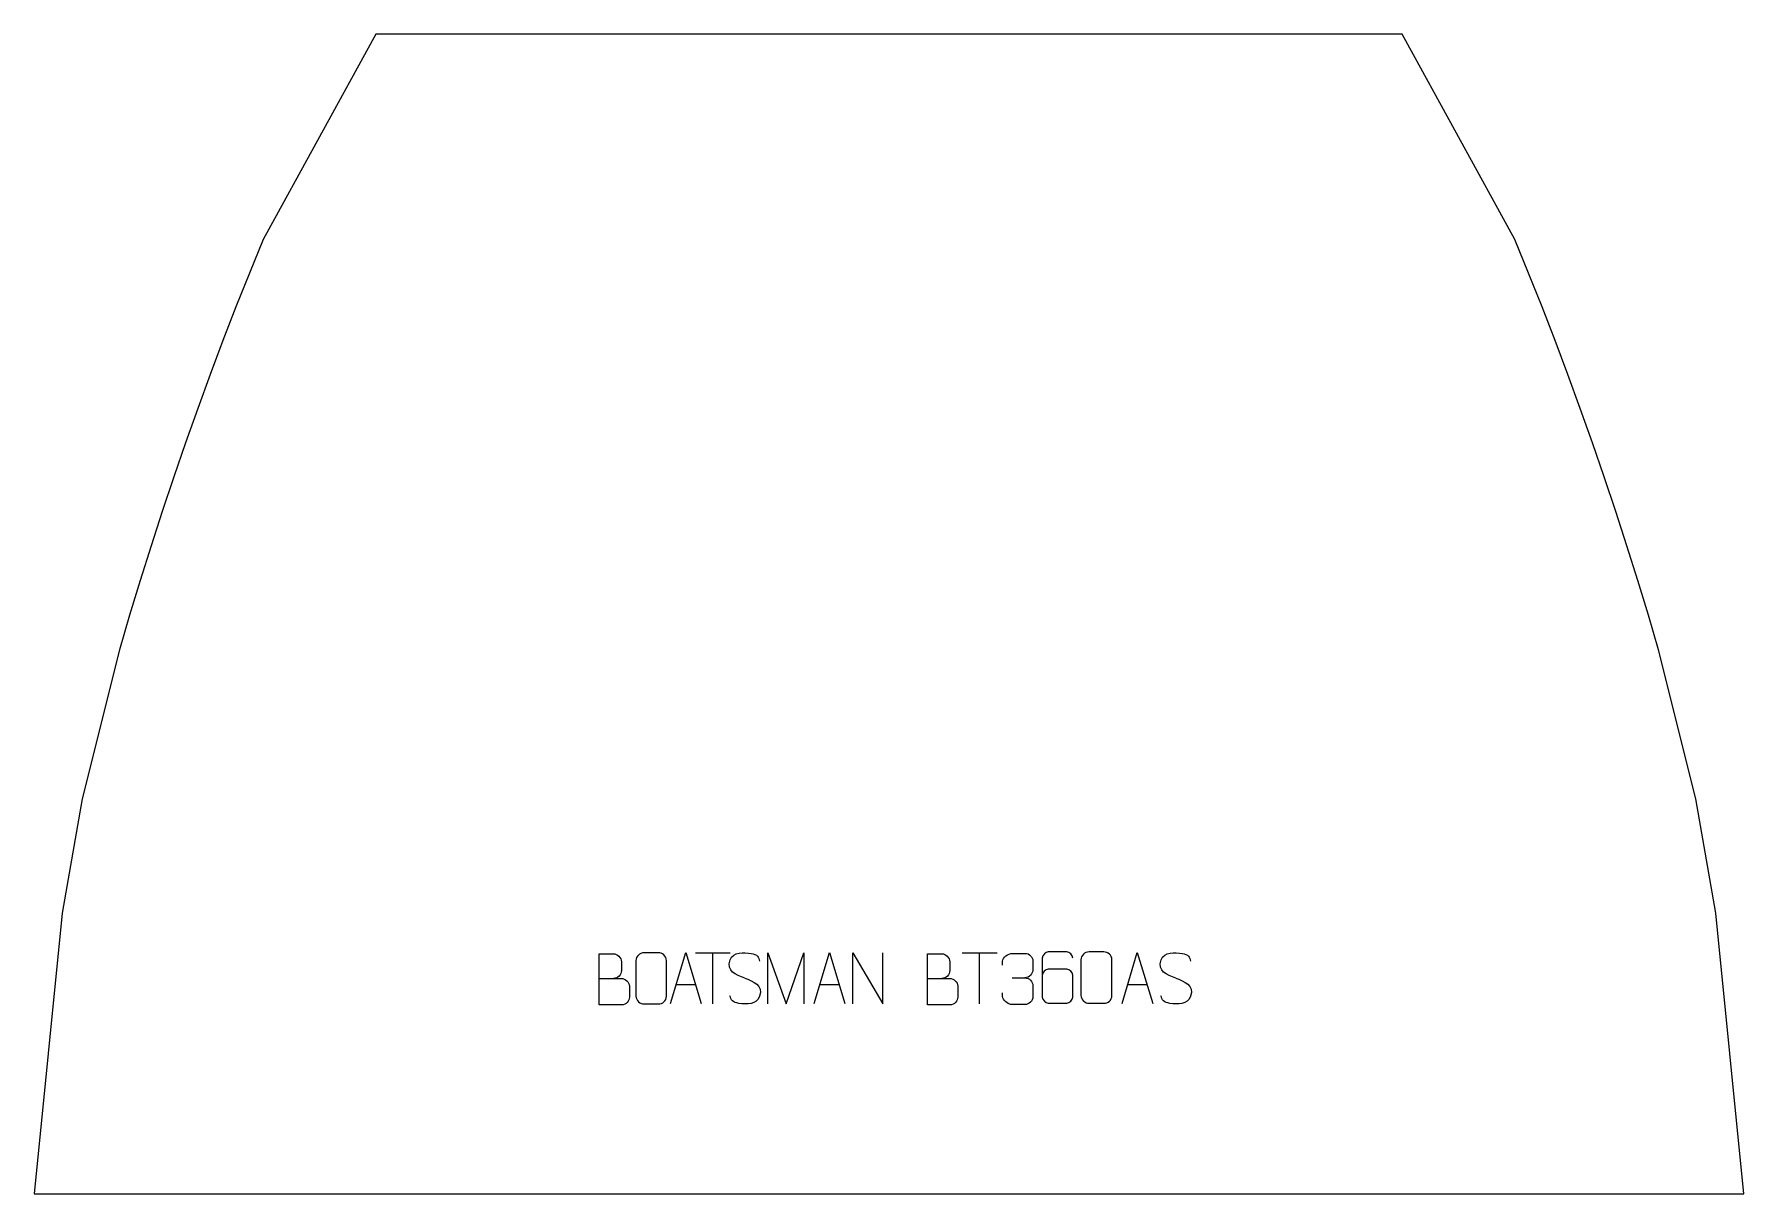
# Model space of a CAD drawing. Header units: millimetres. Extents: x -413 to 420, y 823 to 1388.
import ezdxf

# ---------------------------------------------------------------- set-up
doc = ezdxf.new("R2010")
doc.units = ezdxf.units.MM
doc.header["$MEASUREMENT"] = 0
doc.layers.add('layer 1', color=7, linetype='Continuous')

msp = doc.modelspace()

# ---------------------------------------------------------------- linework, layer by layer
at = {"layer": 'layer 1', "color": 242, "lineweight": 9}
msp.add_open_spline([(-246.8156, 1388.2905), (-246.8156, 1388.2905), (253.1837, 1388.2905), (253.1837, 1388.2905), (253.1837, 1388.2905), (253.1837, 1388.2905), (308.1833, 1288.2897), (308.1833, 1288.2897), (308.1833, 1288.2897), (308.1833, 1288.2897), (314.85, 1271.9298), (314.85, 1271.9298), (314.85, 1271.9298), (314.85, 1271.9298), (321.3651, 1255.5073), (321.3651, 1255.5073), (321.3651, 1255.5073), (321.3651, 1255.5073), (327.7309, 1239.0271), (327.7309, 1239.0271), (327.7309, 1239.0271), (327.7309, 1239.0271), (333.946, 1222.491), (333.946, 1222.491), (333.946, 1222.491), (333.946, 1222.491), (340.0094, 1205.8971), (340.0094, 1205.8971), (340.0094, 1205.8971), (340.0094, 1205.8971), (345.9217, 1189.2484), (345.9217, 1189.2484), (345.9217, 1189.2484), (345.9217, 1189.2484), (351.6814, 1172.5477), (351.6814, 1172.5477), (351.6814, 1172.5477), (351.6814, 1172.5477), (357.2894, 1155.794), (357.2894, 1155.794), (357.2894, 1155.794), (357.2894, 1155.794), (362.7433, 1138.9907), (362.7433, 1138.9907), (362.7433, 1138.9907), (362.7433, 1138.9907), (368.0441, 1122.1368), (368.0441, 1122.1368), (368.0441, 1122.1368), (368.0441, 1122.1368), (373.1904, 1105.2372), (373.1904, 1105.2372), (373.1904, 1105.2372), (373.1904, 1105.2372), (378.1841, 1088.2914), (378.1841, 1088.2914), (378.1841, 1088.2914), (378.1841, 1088.2914), (396.3051, 1015.8092), (396.3051, 1015.8092), (396.3051, 1015.8092), (396.3051, 1015.8092), (406.0069, 960.0672), (406.0069, 960.0672), (406.0069, 960.0672), (406.0069, 960.0672), (419.6846, 823.2914), (419.6846, 823.2914), (419.6846, 823.2914), (419.6846, 823.2914), (-413.3146, 823.2914), (-413.3146, 823.2914), (-413.3146, 823.2914), (-413.3146, 823.2914), (-399.6369, 960.0672), (-399.6369, 960.0672), (-399.6369, 960.0672), (-399.6369, 960.0672), (-389.9351, 1015.8092), (-389.9351, 1015.8092), (-389.9351, 1015.8092), (-389.9351, 1015.8092), (-371.8159, 1088.2914), (-371.8159, 1088.2914), (-371.8159, 1088.2914), (-371.8159, 1088.2914), (-366.8222, 1105.2372), (-366.8222, 1105.2372), (-366.8222, 1105.2372), (-366.8222, 1105.2372), (-361.676, 1122.1368), (-361.676, 1122.1368), (-361.676, 1122.1368), (-361.676, 1122.1368), (-356.3752, 1138.9907), (-356.3752, 1138.9907), (-356.3752, 1138.9907), (-356.3752, 1138.9907), (-350.9198, 1155.794), (-350.9198, 1155.794), (-350.9198, 1155.794), (-350.9198, 1155.794), (-345.3128, 1172.5477), (-345.3128, 1172.5477), (-345.3128, 1172.5477), (-345.3128, 1172.5477), (-339.5536, 1189.2484), (-339.5536, 1189.2484), (-339.5536, 1189.2484), (-339.5536, 1189.2484), (-333.6413, 1205.8971), (-333.6413, 1205.8971), (-333.6413, 1205.8971), (-333.6413, 1205.8971), (-327.576, 1222.491), (-327.576, 1222.491), (-327.576, 1222.491), (-327.576, 1222.491), (-321.3613, 1239.0271), (-321.3613, 1239.0271), (-321.3613, 1239.0271), (-321.3613, 1239.0271), (-314.9954, 1255.5073), (-314.9954, 1255.5073), (-314.9954, 1255.5073), (-314.9954, 1255.5073), (-308.48, 1271.9298), (-308.48, 1271.9298), (-308.48, 1271.9298), (-308.48, 1271.9298), (-301.8152, 1288.2897), (-301.8152, 1288.2897), (-301.8152, 1288.2897), (-301.8152, 1288.2897), (-246.8156, 1388.2905), (-246.8156, 1388.2905)], degree=3, knots=[0, 0, 0, 0, 0.02857143, 0.02857143, 0.02857143, 0.02857143, 0.05714286, 0.05714286, 0.05714286, 0.05714286, 0.08571429, 0.08571429, 0.08571429, 0.08571429, 0.11428571, 0.11428571, 0.11428571, 0.11428571, 0.14285714, 0.14285714, 0.14285714, 0.14285714, 0.17142857, 0.17142857, 0.17142857, 0.17142857, 0.2, 0.2, 0.2, 0.2, 0.22857143, 0.22857143, 0.22857143, 0.22857143, 0.25714286, 0.25714286, 0.25714286, 0.25714286, 0.28571429, 0.28571429, 0.28571429, 0.28571429, 0.31428571, 0.31428571, 0.31428571, 0.31428571, 0.34285714, 0.34285714, 0.34285714, 0.34285714, 0.37142857, 0.37142857, 0.37142857, 0.37142857, 0.4, 0.4, 0.4, 0.4, 0.42857143, 0.42857143, 0.42857143, 0.42857143, 0.45714286, 0.45714286, 0.45714286, 0.45714286, 0.48571429, 0.48571429, 0.48571429, 0.48571429, 0.51428571, 0.51428571, 0.51428571, 0.51428571, 0.54285714, 0.54285714, 0.54285714, 0.54285714, 0.57142857, 0.57142857, 0.57142857, 0.57142857, 0.6, 0.6, 0.6, 0.6, 0.62857143, 0.62857143, 0.62857143, 0.62857143, 0.65714286, 0.65714286, 0.65714286, 0.65714286, 0.68571429, 0.68571429, 0.68571429, 0.68571429, 0.71428571, 0.71428571, 0.71428571, 0.71428571, 0.74285714, 0.74285714, 0.74285714, 0.74285714, 0.77142857, 0.77142857, 0.77142857, 0.77142857, 0.8, 0.8, 0.8, 0.8, 0.82857143, 0.82857143, 0.82857143, 0.82857143, 0.85714286, 0.85714286, 0.85714286, 0.85714286, 0.88571429, 0.88571429, 0.88571429, 0.88571429, 0.91428571, 0.91428571, 0.91428571, 0.91428571, 0.94285714, 0.94285714, 0.94285714, 0.94285714, 1, 1, 1, 1], dxfattribs=at)
at = {"layer": 'layer 1', "color": 250, "lineweight": 9}
for points, knots in [([(-67.0695, 928.4335), (-71.3178, 929.9039), (-76.2259, 931.6997), (-74.2208, 937.22), (-74.2208, 937.22), (-72.7173, 941.3599), (-67.5037, 940.9714), (-63.9001, 940.3703), (-63.9001, 940.3703), (-61.0395, 939.8931), (-60.1748, 938.6799), (-59.8642, 936.5958)], [0, 0, 0, 0, 0.25, 0.25, 0.25, 0.25, 0.5, 0.5, 0.5, 0.5, 1, 1, 1, 1]), ([(142.9305, 928.4335), (138.6822, 929.9039), (133.7741, 931.6997), (135.7792, 937.22), (135.7792, 937.22), (137.2827, 941.3599), (142.4963, 940.9714), (146.0999, 940.3703), (146.0999, 940.3703), (148.9605, 939.8931), (149.8252, 938.6799), (150.1358, 936.5958)], [0, 0, 0, 0, 0.25, 0.25, 0.25, 0.25, 0.5, 0.5, 0.5, 0.5, 1, 1, 1, 1]), ([(-138.0997, 928.2556), (-134.4611, 928.256), (-130.874, 928.256), (-127.2346, 928.2556), (-127.2346, 928.2556), (-125.2592, 928.2383), (-123.3356, 926.5022), (-123.3356, 924.4526), (-123.3356, 924.4526), (-123.336, 923.324), (-123.336, 920.2746), (-123.3356, 919.1457), (-123.3356, 919.1457), (-123.318, 917.2878), (-124.8601, 915.2739), (-127.1816, 915.2908), (-127.1816, 915.2908), (-130.8214, 915.2912), (-134.4608, 915.2912), (-138.0997, 915.2908), (-138.0997, 915.2908), (-138.0997, 923.6091), (-138.0997, 931.9269), (-138.0997, 940.2444), (-138.0997, 940.2444), (-135.726, 940.2444), (-133.3519, 940.2444), (-130.9777, 940.2444), (-130.9777, 940.2444), (-129.2969, 940.262), (-127.2001, 938.3515), (-127.1824, 936.3891), (-127.1824, 936.3891), (-127.1828, 934.323), (-127.1828, 934.177), (-127.1824, 932.1105), (-127.1824, 932.1105), (-127.1651, 930.0444), (-129.0196, 928.2383), (-131.0296, 928.2556)], [0, 0, 0, 0, 0.09090909, 0.09090909, 0.09090909, 0.09090909, 0.18181818, 0.18181818, 0.18181818, 0.18181818, 0.27272727, 0.27272727, 0.27272727, 0.27272727, 0.36363636, 0.36363636, 0.36363636, 0.36363636, 0.45454545, 0.45454545, 0.45454545, 0.45454545, 0.54545455, 0.54545455, 0.54545455, 0.54545455, 0.63636364, 0.63636364, 0.63636364, 0.63636364, 0.72727273, 0.72727273, 0.72727273, 0.72727273, 0.81818182, 0.81818182, 0.81818182, 0.81818182, 1, 1, 1, 1]), ([(-116.1868, 940.7324), (-113.8611, 940.7324), (-111.535, 940.7324), (-109.2089, 940.7324), (-109.2089, 940.7324), (-107.2623, 940.768), (-105.2709, 939.2764), (-105.2442, 936.8388), (-105.2442, 936.8388), (-105.2446, 931.0919), (-105.2446, 925.3446), (-105.2442, 919.5969), (-105.2442, 919.5969), (-105.384, 917.2735), (-107.0612, 915.7939), (-109.2089, 915.7831), (-109.2089, 915.7831), (-111.5408, 915.7835), (-113.8727, 915.7835), (-116.2042, 915.7831), (-116.2042, 915.7831), (-118.1292, 915.6777), (-120.1013, 917.5622), (-120.0901, 919.5795), (-120.0901, 919.5795), (-120.0898, 925.3496), (-120.0898, 931.1193), (-120.0901, 936.8886), (-120.0901, 936.8886), (-120.0859, 939.0267), (-118.3392, 940.7459), (-116.1868, 940.7324)], [0, 0, 0, 0, 0.11111111, 0.11111111, 0.11111111, 0.11111111, 0.22222222, 0.22222222, 0.22222222, 0.22222222, 0.33333333, 0.33333333, 0.33333333, 0.33333333, 0.44444444, 0.44444444, 0.44444444, 0.44444444, 0.55555556, 0.55555556, 0.55555556, 0.55555556, 0.66666667, 0.66666667, 0.66666667, 0.66666667, 0.77777778, 0.77777778, 0.77777778, 0.77777778, 1, 1, 1, 1]), ([(-103.2188, 915.943), (-103.2188, 915.943), (-95.8478, 940.8965), (-95.8478, 940.8965), (-95.8478, 940.8965), (-95.8478, 940.8965), (-88.2779, 915.943), (-88.2779, 915.943)], [0, 0, 0, 0, 0.33333333, 0.33333333, 0.33333333, 0.33333333, 1, 1, 1, 1]), ([(-55.9174, 915.7807), (-55.9174, 915.7807), (-55.9174, 940.7386), (-55.9174, 940.7386), (-55.9174, 940.7386), (-55.9174, 940.7386), (-46.9923, 915.7807), (-46.9923, 915.7807), (-46.9923, 915.7807), (-46.9923, 915.7807), (-38.2324, 940.7381), (-38.2324, 940.7381), (-38.2324, 940.7381), (-38.2324, 940.7381), (-38.2324, 915.7807), (-38.2324, 915.7807)], [0, 0, 0, 0, 0.2, 0.2, 0.2, 0.2, 0.4, 0.4, 0.4, 0.4, 0.6, 0.6, 0.6, 0.6, 1, 1, 1, 1]), ([(-33.2188, 915.943), (-33.2188, 915.943), (-25.8478, 940.8965), (-25.8478, 940.8965), (-25.8478, 940.8965), (-25.8478, 940.8965), (-18.2779, 915.943), (-18.2779, 915.943)], [0, 0, 0, 0, 0.33333333, 0.33333333, 0.33333333, 0.33333333, 1, 1, 1, 1]), ([(-14.4023, 915.7829), (-14.4023, 915.7829), (-14.4023, 940.7364), (-14.4023, 940.7364), (-14.4023, 940.7364), (-14.4023, 940.7364), (0.2525, 915.7829), (0.2525, 915.7829), (0.2525, 915.7829), (0.2525, 915.7829), (0.2525, 940.7364), (0.2525, 940.7364)], [0, 0, 0, 0, 0.25, 0.25, 0.25, 0.25, 0.5, 0.5, 0.5, 0.5, 1, 1, 1, 1]), ([(21.9003, 928.2556), (25.5389, 928.256), (29.126, 928.256), (32.7654, 928.2556), (32.7654, 928.2556), (34.7408, 928.2383), (36.6644, 926.5022), (36.6644, 924.4526), (36.6644, 924.4526), (36.664, 923.324), (36.664, 920.2746), (36.6644, 919.1457), (36.6644, 919.1457), (36.682, 917.2878), (35.1399, 915.2739), (32.8184, 915.2908), (32.8184, 915.2908), (29.1786, 915.2912), (25.5392, 915.2912), (21.9003, 915.2908), (21.9003, 915.2908), (21.9003, 923.6091), (21.9003, 931.9269), (21.9003, 940.2444), (21.9003, 940.2444), (24.274, 940.2444), (26.6481, 940.2444), (29.0223, 940.2444), (29.0223, 940.2444), (30.7031, 940.262), (32.7999, 938.3515), (32.8176, 936.3891), (32.8176, 936.3891), (32.8172, 934.323), (32.8172, 934.177), (32.8176, 932.1105), (32.8176, 932.1105), (32.8349, 930.0444), (30.9804, 928.2383), (28.9704, 928.2556)], [0, 0, 0, 0, 0.09090909, 0.09090909, 0.09090909, 0.09090909, 0.18181818, 0.18181818, 0.18181818, 0.18181818, 0.27272727, 0.27272727, 0.27272727, 0.27272727, 0.36363636, 0.36363636, 0.36363636, 0.36363636, 0.45454545, 0.45454545, 0.45454545, 0.45454545, 0.54545455, 0.54545455, 0.54545455, 0.54545455, 0.63636364, 0.63636364, 0.63636364, 0.63636364, 0.72727273, 0.72727273, 0.72727273, 0.72727273, 0.81818182, 0.81818182, 0.81818182, 0.81818182, 1, 1, 1, 1]), ([(58.5524, 934.752), (58.5524, 934.752), (58.5524, 936.6092), (58.5524, 936.6092), (58.5524, 936.6092), (58.5381, 938.3511), (61.2026, 940.4692), (63.2617, 940.4465), (63.2617, 940.4465), (65.3258, 940.4465), (67.3898, 940.4465), (69.4535, 940.4465), (69.4535, 940.4465), (71.648, 940.4553), (73.2463, 938.6085), (73.2907, 936.6964), (73.2907, 936.6964), (73.2903, 935.2613), (73.2903, 933.8262), (73.2907, 932.3907), (73.2907, 932.3907), (73.2421, 930.7372), (71.6395, 928.5072), (69.4412, 928.5172), (69.4412, 928.5172), (71.6449, 928.506), (73.2529, 926.7028), (73.3069, 924.6433), (73.3069, 924.6433), (73.3065, 922.8586), (73.3065, 921.0739), (73.3069, 919.2888), (73.3069, 919.2888), (73.317, 917.2274), (71.2621, 915.4643), (69.4412, 915.4724), (69.4412, 915.4724), (67.3759, 915.4727), (65.3107, 915.4727), (63.2451, 915.4724), (63.2451, 915.4724), (61.0765, 915.4839), (58.5455, 917.8841), (58.5269, 919.3459), (58.5269, 919.3459), (58.5269, 919.3459), (58.5269, 921.2545), (58.5269, 921.2545)], [0, 0, 0, 0, 0.07692308, 0.07692308, 0.07692308, 0.07692308, 0.15384615, 0.15384615, 0.15384615, 0.15384615, 0.23076923, 0.23076923, 0.23076923, 0.23076923, 0.30769231, 0.30769231, 0.30769231, 0.30769231, 0.38461538, 0.38461538, 0.38461538, 0.38461538, 0.46153846, 0.46153846, 0.46153846, 0.46153846, 0.53846154, 0.53846154, 0.53846154, 0.53846154, 0.61538462, 0.61538462, 0.61538462, 0.61538462, 0.69230769, 0.69230769, 0.69230769, 0.69230769, 0.76923077, 0.76923077, 0.76923077, 0.76923077, 0.84615385, 0.84615385, 0.84615385, 0.84615385, 1, 1, 1, 1]), ([(92.7099, 938.1641), (92.6858, 939.5036), (91.3296, 941.1568), (89.7577, 941.1225), (89.7577, 941.1225), (86.7729, 941.1222), (83.7877, 941.1222), (80.8023, 941.1225), (80.8023, 941.1225), (79.5832, 941.1374), (77.855, 939.6998), (77.85, 938.1641), (77.85, 938.1641), (77.8503, 931.8036), (77.8503, 925.4428), (77.85, 919.0821), (77.85, 919.0821), (77.8547, 917.9192), (79.5832, 916.1481), (80.8023, 916.1237), (80.8023, 916.1237), (83.7877, 916.124), (86.7729, 916.124), (89.7577, 916.1237), (89.7577, 916.1237), (91.0358, 916.1675), (92.7055, 917.782), (92.7099, 919.0821), (92.7099, 919.0821), (92.7099, 922.6654), (92.7099, 926.2485), (92.7099, 929.8312), (92.7099, 929.8312), (92.6714, 931.3094), (91.0887, 932.7423), (89.7577, 932.7403), (89.7577, 932.7403), (86.7729, 932.7406), (83.7877, 932.7406), (80.8023, 932.7403), (80.8023, 932.7403), (79.4728, 932.7453), (77.8298, 931.238), (77.8715, 929.8095)], [0, 0, 0, 0, 0.08333333, 0.08333333, 0.08333333, 0.08333333, 0.16666667, 0.16666667, 0.16666667, 0.16666667, 0.25, 0.25, 0.25, 0.25, 0.33333333, 0.33333333, 0.33333333, 0.33333333, 0.41666667, 0.41666667, 0.41666667, 0.41666667, 0.5, 0.5, 0.5, 0.5, 0.58333333, 0.58333333, 0.58333333, 0.58333333, 0.66666667, 0.66666667, 0.66666667, 0.66666667, 0.75, 0.75, 0.75, 0.75, 0.83333333, 0.83333333, 0.83333333, 0.83333333, 1, 1, 1, 1]), ([(100.6993, 941.1227), (103.0654, 941.1227), (105.4319, 941.1227), (107.7984, 941.1227), (107.7984, 941.1227), (109.7789, 941.1583), (111.8049, 939.664), (111.832, 937.2219), (111.832, 937.2219), (111.8316, 931.4645), (111.8316, 925.7067), (111.832, 919.9485), (111.832, 919.9485), (111.6899, 917.6209), (109.9835, 916.1386), (107.7984, 916.1278), (107.7984, 916.1278), (105.426, 916.1282), (103.0536, 916.1282), (100.6816, 916.1278), (100.6816, 916.1278), (98.7231, 916.0222), (96.7167, 917.9101), (96.7281, 919.9311), (96.7281, 919.9311), (96.7285, 925.7117), (96.7285, 931.492), (96.7281, 937.2718), (96.7281, 937.2718), (96.7324, 939.4138), (98.5095, 941.1363), (100.6993, 941.1227)], [0, 0, 0, 0, 0.11111111, 0.11111111, 0.11111111, 0.11111111, 0.22222222, 0.22222222, 0.22222222, 0.22222222, 0.33333333, 0.33333333, 0.33333333, 0.33333333, 0.44444444, 0.44444444, 0.44444444, 0.44444444, 0.55555556, 0.55555556, 0.55555556, 0.55555556, 0.66666667, 0.66666667, 0.66666667, 0.66666667, 0.77777778, 0.77777778, 0.77777778, 0.77777778, 1, 1, 1, 1]), ([(116.7812, 915.943), (116.7812, 915.943), (124.1522, 940.8965), (124.1522, 940.8965), (124.1522, 940.8965), (124.1522, 940.8965), (131.7221, 915.943), (131.7221, 915.943)], [0, 0, 0, 0, 0.33333333, 0.33333333, 0.33333333, 0.33333333, 1, 1, 1, 1]), ([(-67.0695, 928.4334), (-63.0509, 926.7867), (-58.0214, 924.8984), (-59.8554, 919.5381), (-59.8554, 919.5381), (-61.3152, 915.2717), (-66.226, 915.5284), (-69.9521, 916.0831), (-69.9521, 916.0831), (-72.7021, 916.4929), (-73.923, 917.7064), (-74.301, 919.8186)], [0, 0, 0, 0, 0.25, 0.25, 0.25, 0.25, 0.5, 0.5, 0.5, 0.5, 1, 1, 1, 1]), ([(142.9305, 928.4334), (146.9491, 926.7867), (151.9786, 924.8984), (150.1446, 919.5381), (150.1446, 919.5381), (148.6848, 915.2717), (143.774, 915.5284), (140.0479, 916.0831), (140.0479, 916.0831), (137.2979, 916.4929), (136.077, 917.7064), (135.699, 919.8186)], [0, 0, 0, 0, 0.25, 0.25, 0.25, 0.25, 0.5, 0.5, 0.5, 0.5, 1, 1, 1, 1])]:
    msp.add_open_spline(points, degree=3, knots=knots, dxfattribs=at)
for points in [[(-91.1608, 940.7092), (-91.1608, 940.7092), (-74.1736, 940.7092), (-74.1736, 940.7092)], [(-82.667, 915.7792), (-82.667, 915.7792), (-82.667, 940.7327), (-82.667, 940.7327)], [(38.8392, 940.7092), (38.8392, 940.7092), (55.8264, 940.7092), (55.8264, 940.7092)], [(47.333, 915.7792), (47.333, 915.7792), (47.333, 940.7327), (47.333, 940.7327)], [(-100.4962, 925.1924), (-100.4962, 925.1924), (-91.0005, 925.1924), (-91.0005, 925.1924)], [(-30.4962, 925.1924), (-30.4962, 925.1924), (-21.0005, 925.1924), (-21.0005, 925.1924)], [(63.2621, 928.5068), (63.2621, 928.5068), (69.4585, 928.5068), (69.4585, 928.5068)], [(119.5038, 925.1924), (119.5038, 925.1924), (128.9995, 925.1924), (128.9995, 925.1924)]]:
    msp.add_open_spline(points, degree=3, dxfattribs=at)

doc.saveas('drawing.dxf')
